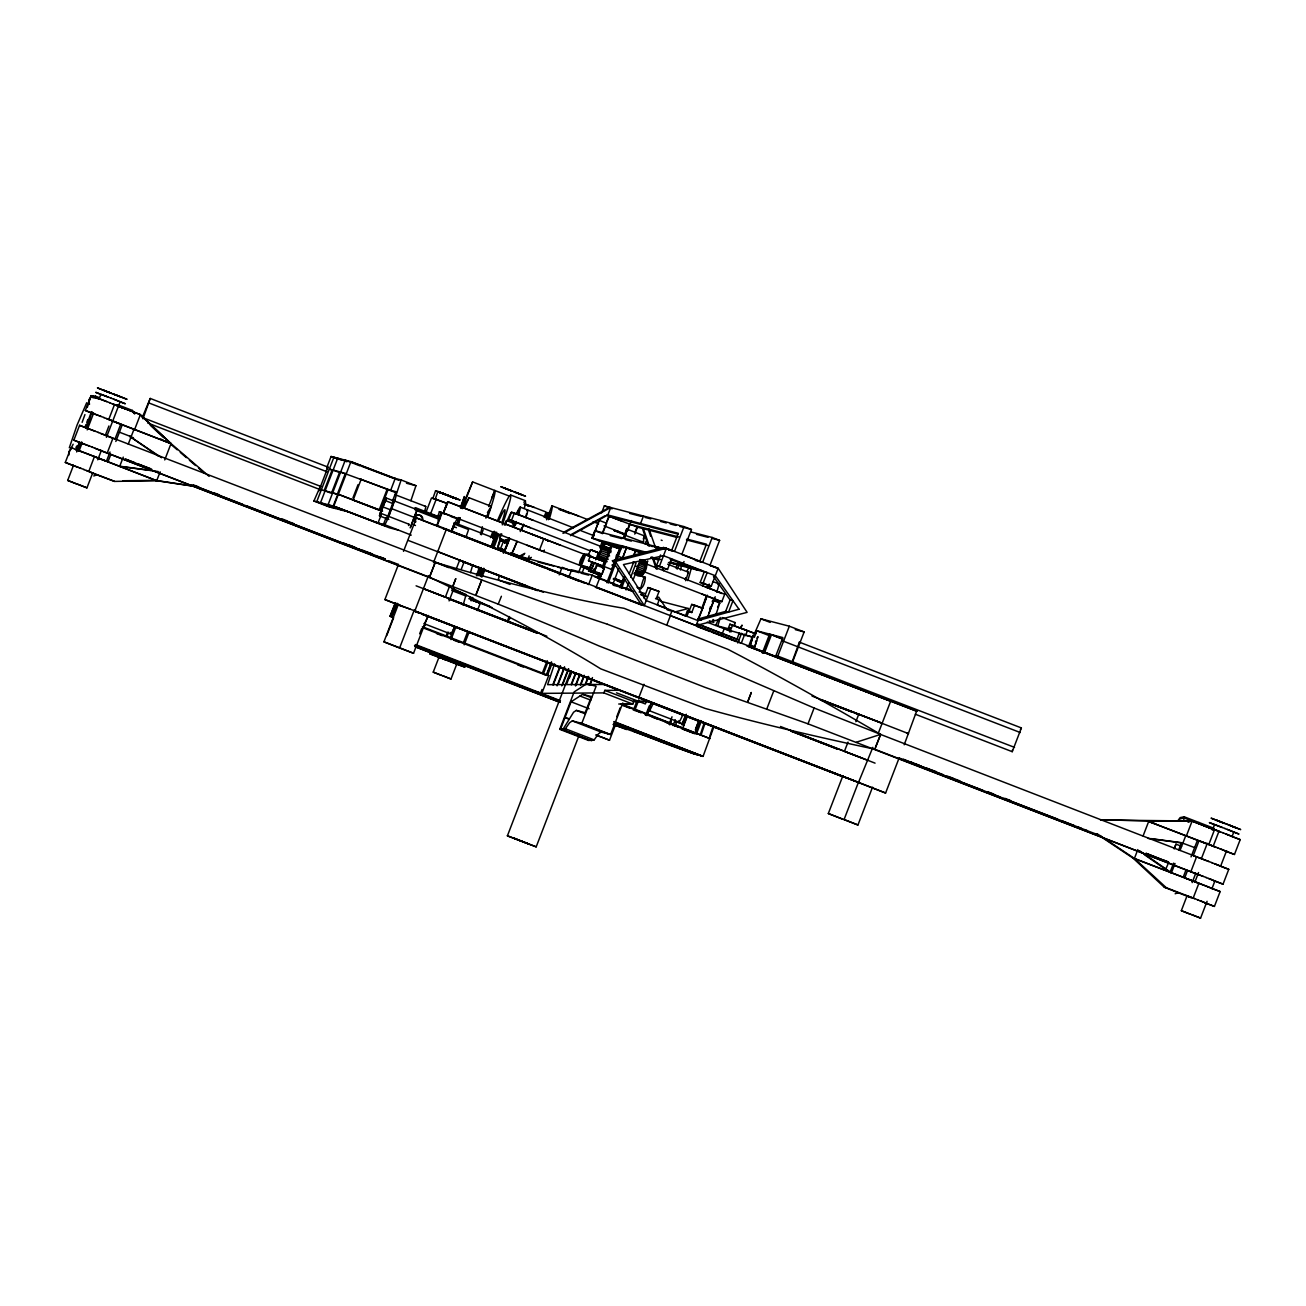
<?xml version="1.0" encoding="UTF-8"?>
<svg xmlns="http://www.w3.org/2000/svg" width="1306" height="1306" viewBox="0 0 1306 1306"><rect width="100%" height="100%" fill="white"/><g stroke="black" fill="none" stroke-linecap="round" stroke-linejoin="round"><path stroke-width="1.5" d="M463.091 605.168L466.128 594.589L451.909 589.088M642.16 541.859L643.238 542.137L644.446 535.917L626.668 529.044L624.35 538.79M1183.66 821.229L1184.167 816.789L1180.134 817.605L1177.49 821.262M388.845 519.478L379.507 515.87L386.38 498.059L393.841 500.949L392.045 506.81M387.507 516.033L386.903 518.743L390.918 509.977L383.507 507.12M408.745 524.228L408.566 525.502L409.317 524.375L380.911 513.372M415.259 508.948L415.439 507.691L440.171 517.241M457.28 523.543L458.863 517.551A17.5 1.061 -68.9 0 1 457.753 522.514L459.875 517.878M500.851 538.986L497.782 547.883L505.063 550.332L507.92 542.921L500.639 540.455L507.92 542.921M505.291 540.7L505.079 542.17M593.871 569.661L593.969 568.926M604.792 561.792L597.56 558.984L602.703 545.63L609.951 548.438M634.455 572.991L634.308 574.036L634.928 573.105M639.532 561.466L640.054 559.49M634.749 573.367C643.368 584.435 653.784 557.597 639.907 560.013M713.109 619.517L712.929 620.791L713.68 619.664M799.239 642.536L791.909 662.485M1012.477 749.987L1012.232 751.685L915.375 714.251M79.617 442.408L76.499 450.488L79.617 442.408L76.434 449.607M87.175 427.65L92.008 411.635M458.226 525.534L460.12 518.172M480.445 534.121L482.338 526.742M470.535 572.616L472.723 564.845M69.316 447.778L77.087 425.021L86.702 402.738M87.322 407.439L88.53 403.211M453.721 524.228L454.227 522.531M477.833 575.75L480.281 568.061M491.154 547.083L494.256 537.288L493.439 538.496M507.169 539.558L506.467 542.725L509.046 537.68M605.184 560.339C603.584 567.784 613.118 543.018 609.233 549.842M712.243 601.788L712.75 600.107M729.352 630.7L730.07 627.533L728.422 630.455M752.223 639.14L749.53 646.927M756.664 640.854L754.852 646.339M460.74 508.05L464.397 496.525L460.365 507.61M480.69 576.485L483.791 568.208M493.293 538.219L494.419 534.66A18.3 1.11 -68.9 0 1 495.692 531.999M544.324 550.055L543.884 551.72L443.371 512.899L447.256 502.484L448.219 501.896L560.584 545.288M415.455 509.862L415.732 508.769L415.194 509.797M142.223 417.577L150.239 398.444L328.002 467.124L318.844 490.876L319.986 486.273M438.196 520.686L439.616 515.331L437.983 518.253M476.429 575.799L479.335 567.424M496.786 532.293A18.3 1.11 -68.9 0 1 495.954 535.068L491.611 547.214M500.867 533.795L499.643 538.382L507.185 541.288M505.275 525.143L506.516 520.572L515.952 524.212M513.062 527.281L514.482 521.943L512.85 524.865M554.544 663.791L547.606 684.67L604.515 684.458M618.554 553.956L617.509 556.993M704.081 723.312L700.196 734.919L701.044 735.131L704.897 723.671M709.729 736.421L712.962 726.756M614.31 725.173C644.38 734.086 672.851 747.93 703.069 756.386L713.778 727.099M410.884 500.72L415.945 485.701L401.138 479.971L396.077 494.99A15.917 0.963 -68.9 0 1 394.02 502.63M416.908 510.711C420.32 499.79 400.371 554.299 416.908 510.711L439.143 519.298L436.563 525.975M439.143 519.298L439.567 517.764L439.616 519.413M84.939 414.59L82.131 422.328M86.882 422.165L87.829 419.504M91.273 412.157L85.559 427.78M458.014 523.51L459.941 518.123M492.901 547.54L497.815 534.317M502.304 524.849L503.414 521.698A55.685 3.396 -68.9 0 0 510.744 496.966L510.581 494.974L525.387 500.704L525.567 502.696A55.685 3.396 -68.9 0 1 524.359 508.099M616.138 556.242L616.791 554.43M639.009 563.017L636.887 568.665M479.906 575.864L482.502 568.796M100.676 433.396L481.62 579.913L475.939 595.275M608.27 583.064L622.113 545.826M612.71 584.778L618.701 568.698M622.684 557.972L626.57 547.557L622.554 557.94L618.244 556.258M621.607 588.222L624.921 579.276M633.508 556.193L635.451 550.985L633.443 556.176M626.047 589.937L628.708 582.786M630.7 577.415L636.022 563.131L633.051 561.988M85.347 426.262L85.967 424.613M1174.372 848.459L1175.988 844.149L1181.538 846.304M391.833 508.72C402.232 477.718 378.495 539.215 391.833 508.72L414.622 517.535M439.322 511.609L457.002 518.466L451.843 531.82L452.105 528.93M465.899 537.337L468.593 529.55L453.884 523.869M493.848 547.785L498.925 534.317M644.152 569.367C635.973 592.728 652.788 548.21 646.095 564.682M709.599 609.184L710.627 606.49M749.726 646.976L753.546 634.912L751.668 638.242M754.166 648.69L757.986 636.626L757.007 638.112M607.421 624.252L713.647 664.721L814.111 707.999L811.075 715.917L808.006 723.834L704.93 687.315L599.046 645.964A317.244 16.733 20.9 0 0 498.223 604.139L94.946 448.236M99.534 450.211L430.278 577.513L429.511 577.17L435.257 562.331A320.296 45.367 17.2 0 0 614.816 606.719L624.056 608.318L728.013 649.392A320.133 18.823 31 0 1 880.619 734.396L874.889 749.236A320.133 23.214 11.2 0 1 705.224 708.44L600.711 668.835L592.744 663.921A320.296 40.959 25 0 0 429.527 577.17L429.054 577.04M595.193 530.758L599.193 520.376L606.604 523.249L602.588 533.632L595.193 530.758L592.32 538.203L599.193 520.376M602.833 531.787L609.461 515.821M579.178 735.049L536.195 846.859L507.381 835.905L570.771 670.843M635.043 532.146L637.197 526.579M634.749 534.105L637.622 526.693M559.752 729.336L574.15 691.919L586.655 683.789L596.124 686.254L581.79 723.361L572.338 720.896L569.661 722.642L565.351 728.764L559.752 729.336L588.582 740.469L594.181 739.898L598.491 733.776L601.168 732.046L610.62 734.511L622.799 702.955M591.651 740.763L562.821 729.613L573.579 712.211L576.354 710.399L585.186 712.701L591.406 696.571L582.639 694.302L571.081 701.795L560.601 729.042L589.43 740.175M766.851 708.766L773.642 691.184M73.185 465.622L65.3 462.438L71.03 447.599L106.504 461.312L97.934 458.112M81.756 443.338L73.854 440.171L79.584 425.315L98.489 432.482M93.232 413.659L85.347 410.492L91.077 395.653L109.949 402.803M76.874 450.586L81.674 441.901M76.695 483.987L67.683 480.428L73.463 465.442M79.242 450.472L82.131 442.995M87.175 429.886L93.673 413.039M99.452 398.069L100.905 394.33L106.243 396.322M91.681 472.69L93.412 473.311L88.792 471.45L94.456 456.512L85.265 452.97M103.745 417.512L108.773 419.406L114.504 404.566L140.379 414.622L171.021 443.599L209.123 476.364M105.345 435.241L108.92 425.968M67.683 480.428L86.947 487.856L92.71 472.886M97.77 459.794L101.378 450.439M106.439 437.33L120.152 401.775L115.875 400.044M107.239 452.986L112.969 438.147M110.014 452.007L106.423 461.279L156.704 480.706L198.169 486.958M115.026 439.012L120.74 424.172L106.406 418.557M107.941 461.867L110.814 454.455M115.826 441.461L122.274 424.76M123.254 457.116L119.679 466.405L158.222 471.548M128.266 444.138L133.996 429.299M134.649 429.462L140.379 414.622L117.752 405.905L132.559 411.635L134.42 413.724M160.148 471.809L156.704 480.706L114.602 481.408L91.208 472.756M164.736 459.924L171.021 443.599L139.726 414.443M347.625 511.658L328.704 506.744L313.897 501.014L319.056 489.293M326.875 467.368L331.071 456.48L350.939 461.655L395.277 478.453M324.149 490.615L332.165 469.834L329.324 469.099L333.03 470.535M331.724 492.591L339.74 471.809L333.112 470.078L340.523 472.935M337.389 494.06L345.421 473.278M337.813 494.174L333.226 506.042L384.96 525.681L333.765 506.189L313.897 501.014M352.93 497.896L358.04 484.673M388.045 489.636L380.013 510.417L381.744 510.858L353.159 500.035L361.174 479.253L360.227 479.008L395.44 492.493M378.022 522.955L381.368 514.499M395.212 478.42L390.69 490.321L340.686 472.054L346.237 474.192M383.474 524.375L386.103 517.6M392.437 501.178L396.077 491.725M402.379 606.539L384.895 599.568L398.51 564.323M403.521 551.328L416.402 517.927L438.996 526.449M425.772 512.801L431.502 497.961L447.338 503.479M432.874 498.37L435.551 490.844L443.371 493.815M435.241 498.99L437.918 491.464L445.738 494.435M393.024 617.428L390.053 616.285L395.212 602.915M390.053 616.285L395.587 603.013M428.139 513.421L430.507 514.042L436.237 499.186M396.91 603.356L391.751 616.726L397.285 603.454M428.139 615.436L413.545 653.278L397.775 647.303L383.915 641.834L398.51 603.992M386.739 635.581L393.612 617.771M437.037 526.089L442.179 512.736L439.436 512.017L437.722 516.474L434.849 515.723M438.849 519.217L441.428 512.54M448.219 501.896L443.371 512.899L447.664 501.765L548.177 540.586L547.769 541.304M413.545 653.278L399.669 647.809L414.28 609.967M428.45 575.668L414.851 610.914L413.986 610.702L427.111 615.91M433.461 562.674L446.342 529.273L443.501 528.538M448.758 567.62L435.257 562.331L429.69 576.779M451.092 531.624L453.672 524.947M451.37 531.689L454.374 523.494L453.835 524.522M509.307 496.1L472.609 481.914L462.291 508.638L469.083 497.749L491.301 506.336L485.897 518.155M419.65 633.867L421.707 628.529M423.813 627.353L424.956 624.382M423.96 627.353L425.381 623.648M449.639 586.084L445.346 597.217L423.438 588.647L535.623 632.088M456.088 569.383L459.663 560.111L481.441 568.518L479.351 567.979M449.068 600.907L454.08 587.929M461.23 569.367L464.103 561.955L437.755 551.54M488.64 506.532L494.827 490.501A55.685 3.396 -68.9 0 1 487.677 517.225M446.179 635.94L447.615 632.235M441.542 675.414L433.233 672.133L439.094 656.934M447.158 636.038L448.627 632.235M450.374 637.475L454.521 626.749M451.011 639.614L455.843 627.092M463.548 642.405L467.679 631.663M500.231 538.725A19.1 1.159 -68.9 0 0 497.782 547.883L500.606 548.618L503.479 541.19M507.789 520.98L508.654 519.674L511.495 520.408L514.352 512.997L602.621 547.1M433.233 672.133L450.994 679.006L456.871 663.807M464.201 644.805L469.327 631.5M477.392 610.604L480.33 602.997M504.589 550.218L507.446 542.79M510.679 552.846L528.016 559.392L529.142 555.866M544.145 517.111L546.104 512.017L524.996 503.871M545.516 517.943L547.589 512.589M509.193 616.514L507.25 621.525A62.051 3.787 -68.9 0 0 510.368 617.477M587.684 519.559L551.932 505.749L549.206 512.801A54.493 3.33 -68.9 0 1 548.732 517.911M539.525 549.94L543.818 538.807M559.18 574.869L562.102 567.326L569.514 570.2M568.73 577.366L571.636 569.808L592.255 575.179L633.459 591.504M583.798 553.924C575.946 583.668 578.852 543.345 591.912 556.993M579.505 565.057L584.353 554.103M578.689 572.338L580.844 566.771L589.708 569.775M580.06 565.237L581.366 565.727L585.659 554.593M599.732 541.059L591.896 538.088L594.769 530.66L662.926 548.389M601.642 512.85L604.335 505.863L684.05 526.612L691.462 529.485L681.895 554.266M542.088 673.831L547.181 660.64M588.484 555.05L590.541 549.695L600.336 553.418M582.003 573.203L584.141 567.637M551.72 662.24L546.643 675.382L543.28 674.141L547.589 662.942M591.406 561.874L588.484 560.764L590.214 556.307L604.923 561.923L602.523 568.159M546.235 675.284L551.295 662.126M540.651 693.062L542.039 689.486M547.524 675.251L551.899 663.921M606.849 521.388L608.874 516.164L677.863 534.121M588.5 570.967L592.206 562.135L588.5 570.967L601.233 575.587L600.074 578.558M535.933 691.821L541.843 693.372L548.716 675.545L422.393 626.749M590.851 571.571L594.295 562.674L590.377 571.457L601.233 575.587M599.846 547.867L602.001 542.3L620.121 548.879M595.683 559.817L598.426 552.683M591.732 572.175L592.304 570.689M588.614 584.615L592.255 575.179M593.92 571.114L595.063 568.143M596.205 565.172L597.25 563.817L594.393 571.244L602.082 574.167L604.368 568.241L596.679 565.302M603.927 546.724L605.298 543.165M596.973 565.367L594.671 571.31L593.299 570.951M552.846 684.736L560.078 665.978M553.271 684.85L560.503 666.093M597.528 577.072L598.964 573.367M599.438 573.481L599.144 575.048M598.001 578.003L599.715 573.563M602.474 566.429L604.531 561.09M598.85 577.415L600.287 573.709M557.074 685.846L564.323 667.088M558.233 684.083L564.747 667.186M599.225 577.513L600.662 573.807M621.183 520.865L607.78 515.739L637.442 527.151L676.671 537.354M596.009 587.471L601.331 573.971M604.188 566.559L612.498 545.026L611.355 544.733L609.265 549.091M601.805 574.101L604.09 568.159M561.743 685.862L568.322 668.819M562.902 684.083L568.747 668.933M566.869 683.462L571.261 672.051M623.044 538.447L626.668 529.044M569.498 677.879L571.685 672.166M611.518 569.596L619.909 547.9L611.355 544.733M606.849 582.688L621.166 545.582M624.252 538.056L629.606 524.179L679.006 537.044M627.353 531.232L631.467 520.572M571.114 684.573L575.505 673.161M571.522 684.687L575.93 673.276M575.342 685.666L579.75 674.271M575.766 685.781L580.174 674.369M640.577 523.477L643.45 516.05M580.321 684.866L583.994 675.365M580.746 684.981L584.419 675.48M620.219 586.59L624.088 576.583M620.187 587.847L624.317 577.154M621.46 585.284L624.741 576.746M585.3 684.083L588.222 676.475M585.725 684.181L588.647 676.59M629.214 573.726L633.622 562.331M643.303 538.888L644.446 535.917M589.528 685.177L592.467 677.569M589.953 685.291L592.157 679.593M633.051 579.995L640.724 560.094M640.642 588.598C648.086 559.164 646.16 595.748 637.099 587.259M541.843 693.372L603.862 692.898L604.841 690.368L619.044 690.27L422.589 614.375L842.435 776.58L646.095 700.947L647.874 701.404L633.671 701.502L604.841 690.368M643.972 598.083L648.037 587.553L659.04 591.438L656.216 598.768L659.187 599.911L657.261 604.874M671.627 558.837L667.529 569.449L664.64 568.698L656.526 565.547L660.607 554.952M650.927 588.304L644.266 605.543L615.322 561.449L612.432 560.698L641.377 604.792M656.526 565.547L659.416 566.298L666.37 548.275L718.169 568.273L747.114 612.367L696.065 625.558L437.314 525.616M684.05 526.612L674.484 551.41L668.623 549.875M616.775 716.668L620.219 707.721M596.662 735.213L609.51 740.241L615.371 725.042M675.986 568.045L677.945 562.951M682.597 565.253L684.034 561.531M620.693 704.13L632.692 704.048L633.736 701.322M633.377 710.235L636.838 701.289M670.174 615.55L672.084 610.588M643.956 684.279L638.944 697.257L885.599 793.02L899.197 757.774M666.86 624.905L670.435 615.616L916.616 711.133L904.209 744.779M634.7 710.578L638.83 699.853M699.738 561.531L706.448 544.178L686.842 539.068M646.748 700.261L645.327 703.95L616.497 692.817M710.04 565.139L719.606 540.358L712.211 537.484L702.644 562.282L695.265 560.356M645.654 715.296L649.294 705.844M651.368 702.644L646.552 715.166L645.229 714.823M646.927 715.639L650.502 706.35M687.364 610.979L690.319 612.122L688.311 608.514L675.071 611.926L685.438 615.942L687.364 610.979L691.772 612.498L694.596 605.168L702.71 608.302L696.065 625.558M688.801 611.355L686.891 616.318L685.438 615.942M694.596 605.168L691.707 604.417L688.882 611.747L691.772 612.498M710.399 565.645L718.169 568.273L711.199 586.312L700.196 582.427L704.277 571.832M700.196 582.427L703.085 583.178L707.183 572.583L668.476 562.511M669.145 724.226L672.019 716.798M672.998 725.597L674.712 721.141L684.197 724.536L674.712 721.141M713.664 600.531L714.545 599.225L721.826 601.674L724.683 594.263L643.94 563.049M675.071 726.136L676.786 721.679M682.124 723.997L685.47 715.345M698.906 618.783L725.679 611.371L730.087 599.96L713.5 576.517M682.156 724.977L686.303 714.251M683.479 725.32L687.152 715.786M687.527 715.884L682.467 728.993L694.319 733.58M722.006 634.406L724.193 628.757L752.207 636.985L748.648 646.209M739.31 628.219A15.917 0.963 -68.9 0 1 739.751 627.778L755.701 633.785L729.891 624.219L728.16 628.676L717.696 625.949A19.1 1.159 -68.9 0 0 720.21 617.477M729.874 632.055L732.633 624.937M695.331 729.891L698.09 722.74M696.327 729.189L698.612 723.263M700.065 720.504L695.021 733.564L681.912 728.732M701.485 720.879L696.441 733.939L645.115 714.104M740.404 627.941L742.037 625.101L740.877 628.072L739.751 627.778M699.118 624.725L736.91 639.32L739.457 632.724M737.808 643.025L741.579 633.279M741.237 643.336L744.795 634.112M745.514 635.663L747.44 630.667L729.891 624.219M755.227 633.671L756.37 630.7L782.865 637.589L775.993 655.4L1014.533 747.375M754.329 637.361L756.843 630.814L769.805 635.826M762.329 653.033L769.609 634.145M763.275 653.278L770.556 634.39M764.941 651.645L771.503 634.634L782.62 638.928M777.886 655.906L789.33 626.211L804.153 631.941L792.122 663.105M848.002 742.118L844.411 751.391L860.491 757.529M855.871 721.712L858.728 714.284L834.877 705.338M842.19 819.009L828.314 813.54L842.925 775.699M858.679 781.674L844.084 819.499L857.944 824.984L872.555 787.143M414.084 610.718L858.499 782.425L872.849 747.359M878.579 732.519L890.757 700.979L747.424 645.686M1137.852 849.553L1134.408 858.45L1166.372 887.77L1197.814 899.85M1143.109 835.889L1148.725 821.343L1191.496 820.805A50.444 50.346 -75.4 0 1 1188.117 822.29M1173.604 863.119L1170.029 872.392L1171.449 872.767L1175.025 863.478M1178.616 850.124L1181.473 842.697L1194.631 847.61M1180.036 850.5L1185.766 835.644M1186.419 835.824L1192.149 820.984L1223.575 833.065M1183.171 877.289L1186.028 869.878M1191.039 856.883L1197.488 840.182M1197.798 882.872L1184.689 877.877L1187.562 870.465M1193.276 855.61L1199.006 840.77L1217.861 847.904M808.039 723.851L1190.86 871.657L1196.574 856.801L1208.948 861.585M1190.337 914.249L1181.326 910.69L1187.089 895.72M1192.149 882.611L1195.757 873.257M1201.536 858.287L1207.315 843.317M1212.376 830.208L1214.547 824.592L1222.269 827.498M1208.834 844.443L1214.564 829.588L1204.72 825.914L1206.515 826.682M1194.99 881.811L1198.565 872.539M1193.178 898.071L1198.908 883.231L1208.083 886.774M1218.955 831.285L1213.225 846.125L1147.305 820.968L1101.105 819.727M1181.326 910.69L1200.573 918.118L1207.071 901.287M1212.131 888.178L1215.021 880.701M1220.8 865.715L1226.579 850.745M1232.358 835.775L1233.795 832.036L1229.517 830.306M1204.556 902.74L1214.417 906.413L1220.147 891.574L1184.673 877.861M1225.893 851.267L1234.464 854.467L1240.194 839.627L1225.779 833.963M1214.466 880.962L1223.036 884.162L1228.766 869.323L1214.319 863.658M1174.159 848.867L1175.988 844.149M685.079 579.521L685.83 577.595M685.65 580.713L688.409 572.208L667.676 564.208M716.031 614.326L719.818 602.98L714.153 600.793M875.461 747.326L880.619 734.396L814.111 707.999M475.727 595.193L481.832 579.995A317.521 21.174 21.3 0 0 607.208 624.154M478.927 575.603L481.767 568.6M498.223 604.139L501.406 596.271M491.954 536.733L494.239 531.232M484.853 570.102L481.816 577.187M498.19 579.374L499.659 575.815M607.829 553.14L608.563 551.361M644.837 567.653L645.49 566.053M461.491 508.214L472.609 481.914M491.644 498.01L494.827 490.501M754.558 633.492L760.957 618.832L789.33 626.211M142.958 418.851L150.239 398.444M325.716 471.417L326.125 470.454M492.884 538.154L494.419 534.66M482.077 573.612L484.085 569.057M504.296 524.898L506.516 520.572M501.847 534.056L499.643 538.382M635.483 571.963L636.153 570.444M717.598 607.306L718.398 605.478M1165.948 868.686L1168.07 863.919M464.446 507.887L469.083 497.749M478.731 572.73L481.13 567.506M493.603 540.227L495.954 535.068M498.99 520.261L501.749 514.482A39.784 2.432 -68.9 0 1 502.337 521.127M755.439 642.095L756.109 640.707M621.656 546.496L619.893 550.12L621.787 546.659M71.161 448.252L73.136 444.22M327.022 468.609L328.002 467.124M414.704 508.801L415.439 507.691M512.23 522.694L513.095 521.388L515.462 522.008M612.71 564.519L612.057 565.172M687.789 573.154L688.409 572.208M718.12 602.246L718.986 600.94M719.067 604.09L719.818 602.98M1020.41 729.417L1021.39 727.932L799.19 642.079M76.646 451.941L80.303 445.46M1177.898 821.164L1180.281 818.731L1184.33 817.997L1213.96 829.441M75.96 447.517L76.874 445.934M487.432 512.556L490.338 507.887M492.084 544.586L496.525 537.925M90.441 398.722L88.824 401.562L89.118 403.864M510.581 494.974L509.03 496.525A55.685 3.396 -68.9 0 0 497.684 520.212M523.853 502.255L525.387 500.704M1012.232 751.685L1021.39 727.932M1198.01 823.417L1198.99 822.502L1199.153 823.711L1214.76 830.028M71.259 448.954L68.892 451.501L68.94 454.978M571.326 534.448L605.135 515.707M527.804 559.343L531.362 557.368M570.493 535.672L607.861 514.972L610.718 507.528L562.984 533.403M519.445 556.242L524.832 553.32M563.8 532.195L609.771 507.283M523.984 554.544L520.392 556.487L579.048 572.665M655.514 598.67L658.681 597.071L666.191 608.498L667.644 608.874M93.754 475.972L96.775 474.911M1175.155 893.777L1178.159 892.716L1191.121 897.712M856.524 742.167L880.619 734.396L878.905 733.792L1196.574 856.801M612.432 560.698L663.481 547.508L666.37 548.275L615.322 561.449M92.693 397.612L99.24 398.754L95.534 397.318L95.371 396.11C91.012 395.375 86.702 400.175 89.575 404.158M122.715 480.755L155.283 480.347L198.724 486.893L193.451 484.95M1150.717 822.372L1147.305 820.968L1192.149 820.984L1100.517 820.037M633.688 701.453L647.874 701.404M618.734 704.016L632.724 703.95M120.185 466.291L151.023 470.405M1150.651 838.583L1181.473 842.697M1148.203 838.436L1182.893 843.072M507.365 835.726L536.195 846.859M629.574 513.372L641.181 516.392M645.05 517.405L650.845 518.906M660.51 521.42L666.321 522.939M670.19 523.935L675.986 525.453M679.855 526.465L691.462 529.485M690.923 531.95L712.211 537.484M696.457 534.334L708.032 537.337M711.884 538.35L719.606 540.358M606.915 514.727L678.287 533.305L671.594 550.659L663.481 547.508M686.45 539.9L707.983 545.516M563.784 510.32L559.523 509.209L578.591 516.05M527.624 505.716L528.816 506.026L524 504.165M534.252 507.446L524.441 504.181M618.587 531.493L614.326 530.383L625.443 534.676M361.648 466.307L398.918 480.314M624.382 534.987L643.238 542.137M401.138 479.971L392.616 477.751L350.939 461.655L333.765 506.189L389.302 527.771L398.297 530.105M664.787 548.879L665.636 549.091M610.261 535.623L621.77 538.611M625.59 539.607L631.353 541.108M654.192 547.051L662.975 549.336M406.493 483.236L415.945 485.701M514.352 512.997L511.528 512.262A19.1 1.159 -68.9 0 0 507.103 520.898M516.915 514.221L518.335 514.597M591.896 538.088L646.454 552.291M599.307 540.945L643.809 552.536M670.174 559.392L697.812 569.204L670.305 562.053M638.944 552.454L639.891 552.699L623.599 546.398M618.766 547.589L619.909 547.9M651.139 557.058L660.722 559.556M698.939 569.645L700.849 570.134M651.074 557.972L658.795 559.996M424.564 506.14L425.691 506.434A15.917 0.963 -68.9 0 1 424.695 510.956M158.516 456.235L129.718 436.351L161.536 457.72M716.88 592.336A19.1 1.159 -68.9 0 1 717.402 591.798L719.769 592.418M612.432 564.927L615.077 565.612M382.609 511.07L338.336 494.305L319.774 489.472L147.692 422.997M594.899 563.196L591.928 562.053M730.087 599.96L732.976 600.727L728.568 612.122L725.679 611.371M611.6 569.416L593.822 562.543M714.545 599.225L716.896 599.829M458.324 534.268L460.398 534.807M487.954 545.712L490.028 546.251M500.149 548.781L504.051 550.234M659.04 591.438L648.037 587.553M502.761 551.426L504.834 551.981M537.892 561.972L553.679 566.069M557.613 567.098L563.539 568.632M567.49 569.661L573.399 571.195M580.958 573.171L588.598 575.146M795.272 629.623L804.153 631.941M532.391 562.886L534.464 563.425M375.442 522.286L384.617 524.669L411.259 535.117M702.71 608.302L691.707 604.417M613.673 585.349L631.288 589.937M639.107 591.977L644.984 593.512M547.198 568.6L549.287 569.138M642.748 595.356L646.519 596.336M657.734 599.536L659.187 599.911M660.918 601.38L688.311 608.514M576.828 580.044L578.917 580.599M623.354 597.756L595.34 587.21M667.219 609.886L676.524 612.302M781.723 640.56L1020.264 732.535M155.283 480.347L156.704 480.706L94.456 456.512M729.907 631.173L731.605 631.614L707.183 622.178M739.098 633.557L752.207 636.985M494.174 573.693L525.877 585.692L523.804 585.137M736.91 639.32L739.033 639.875L697.453 623.811M435.257 562.331L436.041 562.69M754.59 648.723L756.68 649.278M784.22 660.183L786.294 660.722M799.027 665.897L801.117 666.435M828.657 677.341L830.747 677.896M843.48 683.071L845.553 683.609M873.11 694.514L875.183 695.053M887.166 700.049L890.757 700.979M468.821 598.687L469.866 598.948M491.987 607.519L472.021 600.221M465.034 605.086L467.124 605.625M479.857 610.8L481.93 611.355M509.471 622.26L511.56 622.799M858.728 714.284L856.654 713.745L859.185 714.757M524.294 627.974L526.367 628.513M426.817 615.893L428.907 616.448M456.447 627.353L458.52 627.892M471.254 633.067L473.343 633.606M500.884 644.511L502.973 645.066M515.707 650.241L517.78 650.78M545.32 661.685L547.41 662.224M560.143 667.415L562.217 667.954M589.773 678.859L591.847 679.398M604.58 684.589L606.67 685.128M805.753 736.715L807.826 737.27M820.56 742.445L822.649 742.983M633.459 695.837L637.05 696.767M543.28 674.141L548.716 675.545M663.84 707.477L665.913 708.015M678.647 713.19L680.736 713.745M424.124 649.604L425.952 650.078M708.276 724.65L710.366 725.189M435.42 654.779L438.587 655.612L415.096 646.699L439.861 656.494L429.723 653.865L438.767 657.359M697.959 723.083L695.674 729.026M723.083 730.364L725.173 730.903M442.832 658.583L456.708 662.191M752.713 741.808L754.803 742.363M767.536 747.538L769.609 748.077M1097.856 834.093L1096.436 833.718L1132.988 858.091L1164.299 887.231L1178.159 892.716M797.166 758.982L799.239 759.521M528.212 689.813L535.215 691.641M811.973 764.712L814.062 765.251M709.795 738.527L621.036 703.738M557.042 700.963L560.29 701.795L414.573 645.507M841.603 776.156L843.676 776.695M1132.988 858.091L1198.908 883.231M628.545 728.585L614.669 724.977L626.521 729.548M660.999 741.694L662.273 742.037M664.101 742.314L665.929 742.788M569.008 718.675L564.992 717.631L568.6 719.018M687.805 751.472L633.916 731.474M688.148 751.374L694.025 752.909M1164.299 887.231L1166.372 887.77M1155.63 823.89L1148.725 821.343M874.71 749.187L873.224 748.648L874.889 749.236M441.755 492.966L447.566 495.137M441.085 493.031L439.257 492.28L445.199 494.517M453.133 497.292L456.431 498.614L453.933 497.684M439.257 492.28L454.064 497.994L448.121 495.758M435.045 498.876L446.864 503.365M432.694 498.272L434.523 498.941M106.766 401.628L98.44 398.493L99.501 398.95M118.65 406.329L109.475 402.672M85.347 410.492L101.035 416.483M917.106 711.378L747.505 646.225M114.226 438.751L114.977 438.979M462.683 561.449L464.103 561.955M1240.194 839.627L1231.623 836.428M73.854 440.171L89.592 446.162M852.214 711.901L882.17 723.246L821.654 699.869M907.082 733.156L908.519 733.645L812.038 696.082M879.199 733.907L880.619 734.396M65.3 462.438L80.988 468.43M1193.668 855.74L1206.385 860.605M1220.832 866.286L1216.751 864.605M1228.766 869.323L1220.179 866.123M384.895 599.568L410.133 609.2M1220.147 891.574L1211.576 888.374M885.599 793.02L858.401 782.392M383.915 641.834L399.669 647.809M614.783 725.238L613.036 724.504M828.314 813.54L857.944 824.984M108.773 419.406L171.021 443.599L164.213 440.84A50.444 50.346 -75.4 0 1 160.964 439.11M1214.4 829.751L1190.076 820.446M659.905 548.112L661.326 548.651M120.283 396.746L121.882 397.318L117.589 395.604M111.728 420.728L113.459 421.348L108.839 419.504M105.998 435.567L107.729 436.204L98.015 432.368M1225.371 850.99L1234.464 854.467M100.284 450.423L101.999 451.043L92.285 447.207M97.411 457.835L99.142 458.455L94.522 456.61M478.763 602.703L480.233 603.241L471.923 599.96M1213.911 880.685L1215.641 881.305L1211.021 879.444M1211.054 888.096L1212.768 888.733L1208.164 886.872M1205.324 902.952L1207.038 903.572L1202.434 901.711M942.883 774.54L899.442 758.1M950.507 777.38L960.057 780.939M507.283 489.13L504.263 488.02L506.467 488.917M519.037 493.766L522.041 494.876L519.837 493.978M584.157 565.955L587.912 567.392M581.366 565.727L587.276 567.996M585.366 567.261L582.476 566.2L583.456 566.608M108.627 397.236L95.713 392.322L99.387 393.824M120.332 401.921L125.343 403.766L113.622 399.163M1233.974 832.183L1238.986 834.044L1227.248 829.424M112.185 437.983L106.553 435.861M1190.86 871.657L1203.218 876.424M422.85 614.326L425.397 615.289M517.388 514.335L533.142 520.31M514.515 521.763L530.285 527.738M531.395 534.105L588.353 555.801M641.393 576.126L644.935 577.464M527.102 545.239L583.945 566.886M351.689 546.414L361.011 549.924M366.594 552.03L385.221 559.066M375.279 555.703L384.633 559.229M388.388 560.649L397.742 564.176M517.111 493.031L525.551 496.231L518.09 493.293M452.317 497.08L460.136 500.051L451.403 496.606M449.95 496.46L457.769 499.431L449.035 496.002M116.528 395.326L118.617 396.11M1221.6 822.143L1216.261 820.135L1220.539 821.866M1230.17 825.588L1240.7 829.588L1228.979 824.984M511.397 553.026L520.588 556.519M117.981 406.166L126.551 409.349L112.136 403.701M1217.845 830.91L1212.082 828.755L1214.645 829.816M98.472 415.488L92.71 413.333L93.771 413.79M112.251 421.005L171.021 443.599M87.012 445.183L81.266 443.028L82.311 443.485M1200.655 875.444L1194.892 873.29L1195.953 873.747M84.155 452.594L78.393 450.456L80.972 451.501M477.229 602.131L473.099 600.548M78.425 467.45L72.663 465.295L73.724 465.736M406.46 607.796L398.232 604.727L401.905 606.229M588.484 560.764L603.209 566.38M507.642 489.228L511.413 490.697M514.907 492.199L518.678 493.668M450.488 496.378L453.966 497.733M587.569 567.245L589.904 568.159M585.921 567.441L589.463 568.828M589.626 569.759L583.798 567.571M110.357 392.796L102.619 389.874L106.896 391.604M114.144 394.412L127.057 399.326L115.336 394.722M1223.983 823.058L1211.07 818.144L1222.808 822.747M1214.564 829.588L1220.408 831.889M1214.678 846.745L1206.352 843.611L1207.413 844.051M95.305 431.323L86.98 428.188L88.041 428.629M125.033 458.928L134.518 462.569M138.322 464.022L151.61 469.115M1194.631 898.691L1186.305 895.557L1190.925 897.418M854.532 780.906L842.648 776.433L844.149 777.07M604.335 505.863L612.155 508.834M661.195 540.113L662.142 540.488M664.297 547.736L670.794 550.234M681.83 554.479L700.685 561.776M709.599 565.237L716.096 567.735M593.136 521.665L598.589 523.771M604.041 525.877L625.998 534.366M510.711 490.403L515.609 492.493M657.326 546.936L662.877 549.075M559.017 509.307L570.118 513.601M613.82 530.497L624.937 534.791M645.017 543.737L652.429 546.594M690.907 567.408L698.318 570.265M690.058 567.196L697.469 570.053M670.011 562.2L675.577 564.355M520.212 507.103L573.416 527.787M580.958 530.709L594.165 535.803M650.715 557.646L654.486 559.099M713.141 581.643L718.675 583.782M602.001 542.3L616.807 548.014M659.416 566.298L667.529 569.449M703.085 583.178L711.199 586.312M602.735 545.892L609.967 548.683M639.924 560.258L647.172 563.066M602.572 546.577L609.82 549.385M639.777 560.96L647.025 563.751M515.968 513.976L511.528 512.262L508.654 519.674L513.095 521.388M717.402 591.798L721.843 593.512M602.262 547.671L611.306 551.165M639.45 562.037L646.699 564.845M601.788 549.075L610.849 552.569M638.993 563.441L646.225 566.233M601.217 550.691L608.449 553.483M638.405 565.057L645.654 567.865M600.564 552.422L609.608 555.915M635.94 566.102L645.001 569.596M599.813 553.271L590.541 549.695L597.479 552.438M446.832 494.827L449.737 495.937M441.624 492.901L456.431 498.614M599.878 554.152L607.127 556.944M637.083 568.518L644.315 571.326M511.495 520.408L590.361 550.887M642.323 571.032L721.826 601.674M599.209 555.752L608.27 559.246M636.414 570.118L643.662 572.926M760.957 618.832L770.214 622.407M598.605 557.107L605.853 559.915M635.81 571.489L643.058 574.281M360.081 465.899L345.257 460.169L328.084 504.704L342.89 510.434M598.115 558.152L607.159 561.645M635.32 572.518L642.552 575.326M346.955 461.785L337.699 458.21L320.509 502.745L335.332 508.458M597.756 558.788L604.988 561.596M634.945 573.171L642.193 575.962M593.12 557.433L596.222 558.609M341.323 460.087L333.912 457.214L316.721 501.749L331.544 507.479M634.406 573.318L645.458 577.579M331.071 456.48L338.483 459.353M597.022 563.996L602.588 566.135M773.315 635.581L782.572 639.156M722.006 617.509L734.968 622.521M615.371 578.754L622.733 581.594M637.491 587.292L641.164 588.712M613.804 578.346L622.831 581.823M425.691 506.434L395.408 494.811L396.551 491.856L387.098 489.391L379.083 510.173L338.336 494.305M455.696 518.025L459.402 519.462M613.2 578.982L621.525 582.198M439.436 512.017L445.003 514.172M450.554 516.311L454.259 517.747M617.118 580.892L622.668 583.031M149.113 403.048L326.875 471.727M640.854 594.361L646.421 596.499M709.354 620.742L713.794 622.456M454.684 522.547L458.39 523.984M594.312 576.648L631.337 590.949M640.593 594.524L644.299 595.96M455.37 523.118L493.407 537.811M430.507 514.042L436.057 516.18M393.955 500.786L437.33 517.486M697.747 618.522L701.518 619.991M115.173 394.836L97.428 387.882L111.63 393.433M1222.971 822.617L1235.688 827.726L1231.232 825.865M657.538 605.151L666.191 608.498M453.035 526.383L456.431 527.689M385.776 500.786L393.237 503.659M111.483 398.297L105.182 396.045M500.606 548.618L505.063 550.332M750.444 645.033L754.901 646.764M1225.11 828.559L1209.356 822.584L1215.935 825.245M445.591 529.077L588.777 584.304M595.569 587.031L643.858 605.592M697.045 626.129L740.714 643.009M442.75 528.342L584.974 583.292M623.125 597.936L641.638 605.086M697.192 626.554L710.154 631.565M711.999 632.267L736.078 641.572M746.836 645.833L887.917 700.245M95.371 396.11L99.076 397.546M117.589 404.697L132.412 410.427L134.844 413.757M1184.167 816.789L1213.796 828.233M143.382 417.887L321.145 486.567M332.671 492.835L336.36 494.256M411.765 524.065L415.471 525.502M325.096 490.86L330.647 493.015M99.583 415.863L104.219 417.642M1147.305 820.968L1206.875 843.921M543.427 592.255L408.305 540.455M462.602 561.596L536.554 590.165M821.67 700.326L853.03 712.341M855.805 713.517L859.609 714.986M820.054 699.771L852.149 712.129M119.401 432.188L131.122 436.71M129.718 436.351L133.408 437.771M498.778 580.06L510.091 584.435M1207.495 860.964L1212.131 862.744M213.874 492.737L219.539 494.925M281.753 518.792L287.451 520.996M288.348 521.518L293.899 523.657M349.6 545.173L355.183 547.345M362.644 550.218L371.965 553.826M379.426 556.699L385.025 558.87M910.135 761.741L919.457 765.349M926.917 768.222L936.516 771.764M947.421 776.156L953.021 778.311M988.283 791.942L993.85 794.097M1004.951 798.374L1010.518 800.529M125.784 459.288L150.353 468.789M191.933 484.853L373.385 554.968L246.393 505.797M1081.27 828.282L910.413 762.459L982.749 790.342M1084.307 829.637L1097.938 834.73M1146.08 853.324L1161.801 859.577M1162.748 859.756L1168.299 861.911M88.122 445.542L92.759 447.321M986.552 791.811L999.874 796.938M1003.677 798.407L1056.978 818.96M1062.692 821.164L1074.103 825.572M1077.923 827.041L1087.441 830.698M1095.048 833.636L1100.762 835.84M1201.765 875.804L1206.401 877.599M451.713 590.524L465.932 596.009M489.75 606.229L473.082 599.797L472.919 597.854M1184.689 877.877L1134.408 858.45L1101.17 836.313M416.092 585.823L546.871 636.218M789.983 730.266L867.837 760.353M536.962 632.969L448.17 598.67L537.027 633.116M837.799 749.203L790.571 730.952L837.815 749.236M79.535 467.809L84.172 469.589M407.505 608.09L859.25 782.62M419.406 613.036L415.03 611.437L418.802 612.906M586.655 683.789L590.263 685.193M603.862 692.898L632.692 704.048M450.586 633.932L423.928 623.615A21.304 1.306 -68.9 0 0 428.025 616.318M649.098 710.611L678.728 722.071M423.324 627.941L540.913 673.292M622.244 704.799L709.942 738.576M436.53 633.524L442.179 635.696M453.492 640.071L459.157 642.258M517.6 664.836L523.249 667.023M622.293 705.289L629.9 708.227M635.598 710.431L641.311 712.635M635.238 710.464L640.871 712.652M652.135 716.994L657.767 719.182M665.293 722.087L670.974 724.504M672.802 724.977L678.353 727.132M390.429 616.383L393.4 617.526M582.639 694.302L591.634 697.779M579.995 696.016L590.802 700.179M571.081 701.795L589.104 708.766M415.52 644.56L560.47 700.718M415.259 645.213L559.474 700.914M613.967 721.957L703.069 756.386L614.163 721.549M416.434 645.752L558.756 700.734M615.371 722.61L702.204 756.158M615.42 723.1L689.568 751.75M414.59 645.686L558.87 701.436M615.208 723.197L697.029 754.819M415.243 646.16L559.572 702.057M614.342 723.214L694.482 754.15M453.394 661.326L559.98 702.383M613.934 723.344L626.227 727.981M432.466 654.567L465.05 667.17L456.871 664.346M576.354 710.399L585.366 713.876M581.79 723.361L610.62 734.511M579.407 722.74L608.237 733.874M572.338 720.896L601.168 732.046M565.351 728.764L594.181 739.898M512.589 491.301L506.271 488.885M513.731 491.595L517.127 492.884M512.36 491.252L500.769 486.665L508.23 489.603M445.46 494.468L448.546 495.627M449.493 495.872L452.594 497.047M443.093 493.848L446.195 495.023M447.37 495.317L450.227 496.427M599.258 559.801L587.504 555.344L588.418 555.736M1221.143 822.143L1225.273 823.694M1226.497 824.021L1230.627 825.588M112.871 393.759L117.001 395.31M107.5 391.882L111.304 393.351M1224.783 828.477L1228.913 830.028M111.141 398.216L115.271 399.767M437.33 526.236L544.275 567.686M548.047 569.138L561.205 574.232M564.959 575.685L578.117 580.795M1223.118 832.934L1228.13 834.828M1217.388 847.79L1222.4 849.667M1213.405 846.402L1216.066 847.431M462.357 561.531L537.566 590.671M1211.658 862.629L1216.686 864.523M199.002 487.448L212.274 492.591M216.061 494.06L242.606 504.328M1205.928 877.469L1210.972 879.362M873.469 748.746L1195.398 873.6M780.482 726.495L875.069 763.145M1197.341 899.736L1202.369 901.613M83.698 469.474L114.602 481.408M1191.562 914.559L1200.573 918.118M77.919 484.297L86.947 487.856M442.685 675.708L450.994 679.006M600.058 736.666L595.683 734.968M601.184 736.959L609.51 740.241M516.001 492.476L520.049 494.027M446.652 494.892L437.918 491.464M442.554 493.603L444.285 494.272M435.518 525.551L416.402 517.927M1220.049 848.818L1227.085 851.61L1222.481 849.765M1146.211 853.422L1168.674 862.172L1167.482 861.764M1208.589 878.497L1223.036 884.162M1200.002 900.765L1214.417 906.413M86.359 470.503L88.792 471.45M442.914 658.877L444.987 659.693M444.905 494.223L442.375 493.211M450.766 496.672L453.933 497.929M440.497 492.835L435.551 490.844M1228.211 834.926L1231.754 836.33M1209.111 827.71L1212.605 829.081M98.962 398.82L91.077 395.653M87.486 428.499L79.584 425.315M75.422 449.395L78.915 450.766M704.946 586.688L718.822 592.173M702.089 594.116L715.949 599.585M660.542 548.438L662.338 549.157M903.311 759.194L912.616 762.884M916.339 764.353L934.965 771.748M441.15 658.191L438.947 657.293L456.725 664.166M343.151 542.839L354.497 547.377M358.268 548.879L373.385 554.936M1215.527 825.017L1214.547 824.592M72.842 448.366L71.03 447.599M95.534 397.318L100.056 399.212M1139.452 850.647L1171.449 872.767M1144.431 854.712L1168.429 871.282M171.135 444.546L177.224 449.786M180.277 452.398L186.366 457.639M189.419 460.267L195.508 465.507M198.561 468.136L204.667 473.376M150.223 425.185L163.642 437.673M648.951 528.881L655.628 547.9M662.305 566.918L663.628 570.722M648.674 530.53L650.666 536.244M643.401 528.701L649.311 546.039M653.245 557.613L657.179 569.171M642.454 528.457L648.364 545.794M652.298 557.352L656.232 568.926M132.412 410.427L132.559 411.635M671.104 718.888A11.934 11.917 -75.4 0 1 671.17 721.989M675.169 719.639A15.917 15.884 -75.4 0 1 675.12 722.414M670.419 721.794A11.934 11.917 -75.4 0 1 669.684 724.83M415.7 522.025A3.983 3.967 0 0 1 415.961 515.429A3.983 3.967 0 0 1 421.969 518.204M415.7 521.518A3.983 3.967 0 0 1 415.798 516.409A3.983 3.967 0 0 1 420.859 515.609A3.983 3.967 0 0 1 422.507 520.441M691.445 566.788A55.685 3.396 -68.9 0 1 687.74 580.615M686.94 571.326A55.685 3.396 -68.9 0 1 688.931 567.62M703.705 582.639A55.685 3.396 -68.9 0 1 702.563 586.345M472.021 597.332A55.685 3.396 -68.9 0 1 470.307 596.891M490.534 537.615A55.685 3.396 -68.9 0 1 492.525 532.652M502.222 549.597A19.1 1.159 -68.9 0 1 502.157 548.912M710.448 585.725A27.051 1.649 -68.9 0 1 709.582 588.614M707.313 595.373A27.051 1.649 -68.9 0 1 698.073 619.142M707.297 588.01A27.051 1.649 -68.9 0 1 709.191 584.092M717.925 584.533A27.051 1.649 -68.9 0 1 716.961 591.471M715.198 596.76A27.051 1.649 -68.9 0 1 707.983 615.942M714.464 598.197A23.867 1.453 -68.9 0 1 708.652 613.722M707.085 595.34A23.867 1.453 -68.9 0 1 701.844 609.429M708.293 586.688A23.867 1.453 -68.9 0 1 709.485 584.549M706.268 595.83A15.917 0.963 -68.9 0 1 701.485 608.988M526.857 510.711A27.051 1.649 -68.9 0 1 525.894 517.633M523.624 524.392A27.051 1.649 -68.9 0 1 521.943 529.061M516.898 542.121A27.051 1.649 -68.9 0 1 512.115 553.32M516.229 514.189A27.051 1.649 -68.9 0 1 518.498 514.793M516.229 521.535A27.051 1.649 -68.9 0 1 514.548 526.204M509.52 539.264A27.051 1.649 -68.9 0 1 503.43 553.254M504.72 543.116A27.051 1.649 -68.9 0 1 505.83 540.047M517.209 512.866A23.867 1.453 -68.9 0 1 518.629 513.242M516.001 521.518A23.867 1.453 -68.9 0 1 514.074 526.922M509.634 538.447A23.867 1.453 -68.9 0 1 507.414 543.786M504.949 543.149A23.867 1.453 -68.9 0 1 506.206 539.59M526.53 513.78A23.867 1.453 -68.9 0 1 526.008 516.082M523.396 524.375A23.867 1.453 -68.9 0 1 521.453 529.779M517.013 541.304A23.867 1.453 -68.9 0 1 511.136 554.658M521.551 527.983A15.917 0.963 -68.9 0 1 520.261 531.591M623.321 547.345A13.778 0.849 -68.9 0 1 623.174 547.949M544.406 516.98A54.101 3.298 -68.9 0 1 546.577 519.772M551.932 505.749A62.051 3.787 -68.9 0 1 549.271 519.249M549.353 512.425A54.885 3.347 -68.9 0 1 548.34 519.706M645.262 541.794A62.051 3.787 -68.9 0 1 645.442 544.014M681.65 564.616A55.685 3.396 -68.9 0 1 680.442 570.004M677.145 569.155A55.685 3.396 -68.9 0 1 679.936 564.159M454.7 626.619A21.304 1.306 -68.9 0 1 450.782 632.496M483.171 529.844A55.685 3.396 -68.9 0 1 481.31 534.84M653.196 703.314A21.304 1.306 -68.9 0 1 651.188 702.791M682.826 714.757A21.304 1.306 -68.9 0 1 678.924 720.634M472.576 599.16A55.685 3.396 -68.9 0 1 470.862 598.703M457.492 519.592A17.5 1.061 -68.9 0 1 458.373 518.025M734.445 623.044A19.1 1.159 -68.9 0 1 734.609 625.052M715.737 625.443A19.1 1.159 -68.9 0 1 718.659 619.028M389.776 513.911A15.917 0.963 -68.9 0 1 384.617 524.669M380.111 513.16L379.507 515.87L386.38 498.059L380.111 513.16M597.691 558.037C608.204 532.554 600.809 548.161 597.691 558.037M455.729 578.738L452.904 586.231L455.729 578.738M751.277 692.555L747.701 701.942L751.277 692.555M738.984 609.233L697.975 620.595L646.192 600.58L623.452 564.584L663.497 555.703L715.296 575.717L738.984 609.233M515.021 838.534L514.205 838.37L529.338 844.215L515.021 838.534M436.759 619.485L434.669 618.93L441.183 621.33L436.759 619.485M835.824 773.658L829.31 771.275L835.824 773.658"/></g></svg>
